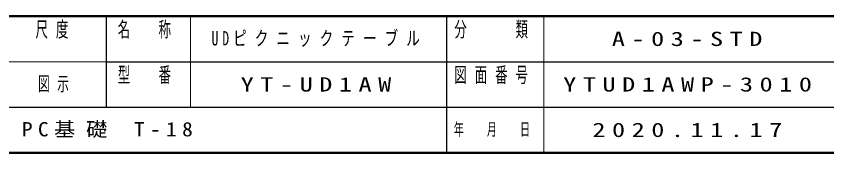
# Model space of a CAD drawing. Units: millimetres on the paper, scale 1:30. Extents: x -365 to 0, y 0 to 257.
# Drawn here: x -196.4 to -71.3, y 0 to 21 of the extents above; entities that cross this region are included whole.
import ezdxf

# ---------------------------------------------------------------- set-up
doc = ezdxf.new("R2010")
doc.units = ezdxf.units.MM
doc.layers.add('LY_3', color=7, linetype='Continuous', lineweight=13)
doc.layers.add('LY_4', color=7, linetype='Continuous')
doc.styles.add('ＭＳ ゴシック', font='')
doc.styles.get('ＭＳ ゴシック').set_extended_font_data('MS Gothic')

msp = doc.modelspace()

# ---------------------------------------------------------------- linework, layer by layer
at = {"layer": 'LY_3', "lineweight": 50}
for p, q in [((-365, 21), (0, 21)), ((-365, 0), (0, 0))]:
    msp.add_line(p, q, dxfattribs=at)
at = {"layer": 'LY_3', "color": 211, "lineweight": 25}
for p, q in [((-182.5, 21), (-182.5, 7)), ((-130, 21), (-130, 0)), ((-182.5, 14), (-70, 14)), ((-237.5, 7), (0, 7))]:
    msp.add_line(p, q, dxfattribs=at)
at = {"layer": 'LY_3'}
for p, q in [((-169.5, 21), (-169.5, 7)), ((-115, 21), (-115, 0)), ((-237.5, 14), (-182.5, 14))]:
    msp.add_line(p, q, dxfattribs=at)

# ---------------------------------------------------------------- texts
at = {"layer": 'LY_3', "color": 4, "style": 'ＭＳ ゴシック'}
for s, insert, char_height, attachment_point in [('\\T1.64;\\W0.6;尺度', (-190.25, 20.167), 2.346, 2), ('\\T1.64;\\W0.6;名\u3000称', (-176, 20.167), 2.346, 2), ('\\T1.64;\\W0.6;分\u3000\u3000類', (-122.5, 20.167), 2.346, 2), ('\\T1.64;\\W0.6;型\u3000番', (-176, 13.167), 2.346, 2), ('\\T1.64;\\W0.6;図面番号', (-122.5, 13.167), 2.346, 2), ('\\T1.64;\\W0.6;年\u3000月\u3000日', (-122.5, 3.5), 1.906, 5)]:
    msp.add_mtext(s, dxfattribs=dict(at, insert=insert, char_height=char_height, attachment_point=attachment_point))
at = {"layer": 'LY_4', "char_height": 2.199, "attachment_point": 4, "style": 'ＭＳ ゴシック'}
for s, insert in [('\\T1.59;\\W0.7;UDピクニックテーブル', (-166.25, 17.5)), ('\\T1.5;\\W1.35;A-03-STD', (-104.5, 17.5)), ('\\T1.64;\\W0.6;図示', (-193, 10.5)), ('\\T1.5;\\W1.35;YT-UD1AW', (-161.75, 10.5)), ('\\T1.5;\\W1.35;YTUD1AWP-3010', (-112, 10.5)), ('\\T1.5;\\W1.1;PC基礎\\~T-18', (-195.5, 3.5)), ('\\T1.5;\\W1.35;2020.11.17', (-107.5, 3.5))]:
    msp.add_mtext(s, dxfattribs=dict(at, insert=insert))

doc.saveas('drawing.dxf')
